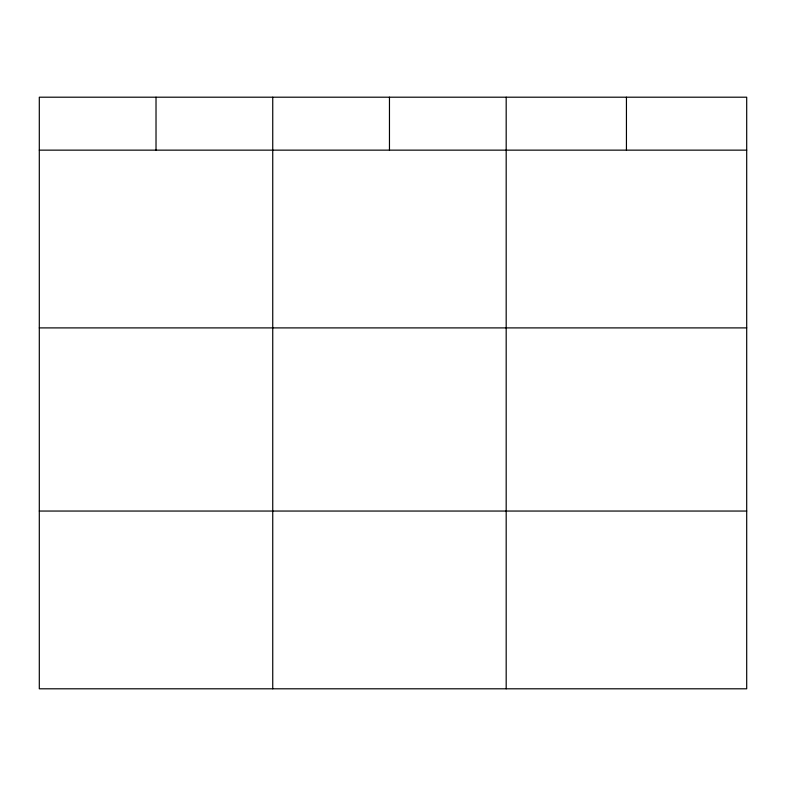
<?xml version="1.0" encoding="UTF-8"?>
<svg xmlns="http://www.w3.org/2000/svg" width="786" height="786" viewBox="0 0 786 786"><rect width="100%" height="100%" fill="white"/><g stroke="black" fill="none" stroke-linecap="round" stroke-linejoin="round"><path stroke-width="1.18" d="M746.7 327.9L746.7 97.199L39.3 97.199L39.3 688.801L746.7 688.801L746.7 327.9L39.3 327.9M39.3 150.146L746.7 150.146M39.3 511.047L746.7 511.047M626.442 97.199L626.442 150.146M506.184 97.199L506.184 688.801M389.463 97.199L389.463 150.146M272.742 97.199L272.742 688.801M156.021 97.199L156.021 150.146"/></g></svg>
